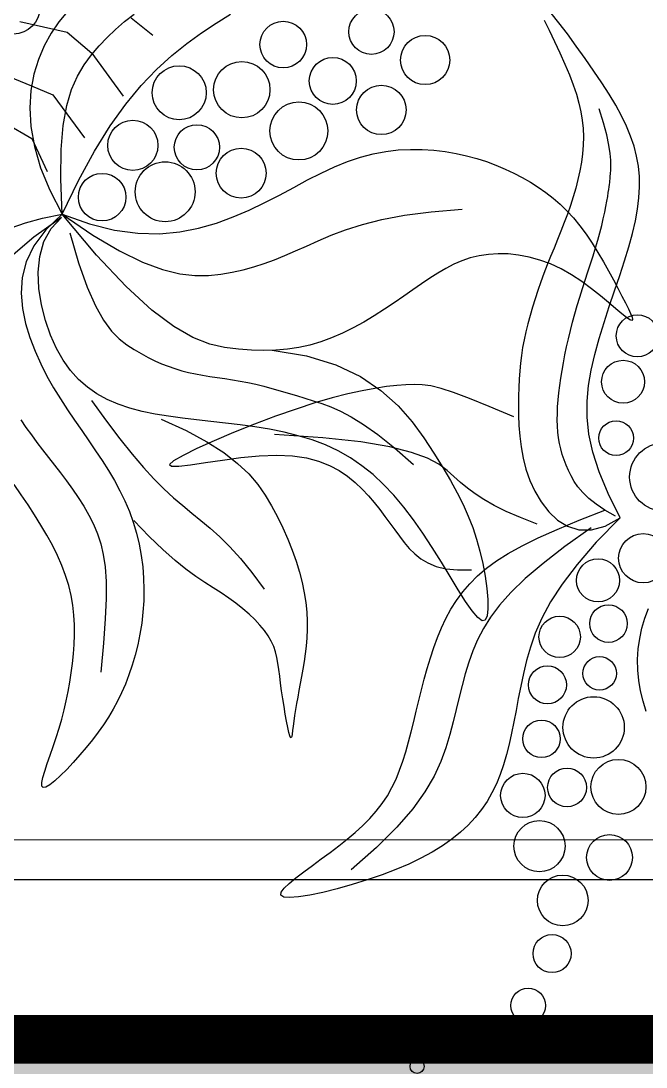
# Model space of a CAD drawing. Header units: millimetres. Extents: x -1030105 to 906887, y -616134 to 1220667.
# Drawn here: x -86251 to -85506, y 504372 to 505617 of the extents above; entities that cross this region are included whole.
import ezdxf
from ezdxf.enums import TextEntityAlignment as Align

# ---------------------------------------------------------------- set-up
doc = ezdxf.new("R2010")
doc.units = ezdxf.units.MM
doc.header["$MEASUREMENT"] = 0
for name, pattern in [('CENTER', [2, 1.25, -0.25, 0.25, -0.25]), ('DASH', [0.35, 0.25, -0.1]), ('DASHED', [0.75, 0.5, -0.25])]:
    doc.linetypes.add(name, pattern=pattern)
doc.layers.add('A-Furniture', color=143, linetype='Continuous')
doc.layers.add('A-Tree', color=98, linetype='Continuous')
doc.layers.add('A-Wall', color=6, linetype='Continuous', lineweight=9)
doc.styles.add('Arial_Bold', font='arialbd.ttf')

# ---------------------------------------------------------------- blocks, each defined once
blk = doc.blocks.new('FUR')
at = {"layer": 'A-Furniture', "color": 8, "linetype": 'DASH', "lineweight": 9, "ltscale": 1000, "const_width": 50}
blk.add_lwpolyline([(-33574.1, 38198), (0, 38211.9), (0, 0), (-7049.1, 0, -0.301139), (-23981.7, -18888.1), (-49064.4, -18888.1, -0.06125), (-52473.9, -15923.1), (-52473.9, -15923.1, -0.127608), (-56769, -7888.2), (-57047.1, -6235.4, -0.192422), (-53256, 9916.9), (-55726.5, 11649.1, -0.09221), (-52805.8, 17542.9, -0.095793), (-54512, 23938, -0.107717), (-53958, 28268.7, -0.228584), (-47025.8, 33492.2, 0.204549), (-42688.6, 36230.6, 0.131171), (-42047.5, 38025.4, -0.30354), (-39524.7, 41042.6, -0.327343)], format="xyb", close=True, dxfattribs=at)
at = {"layer": 'A-Furniture', "color": 8, "linetype": 'DASH', "ltscale": 50}
blk.add_open_spline([(-42688, -19137), (-41285.1, -16590.7), (-40890, -13356), (-44692.5, -11594.7), (-47704.7, -12434), (-50055.2, -13846.7), (-51582.6, -14985.6), (-52347.2, -15312), (-52578.2, -15392.8)], degree=3, knots=[0, 0, 0, 0, 6281.430987, 9216.361979, 12501.805308, 15762.232572, 17490.630724, 18208.392501, 18208.392501, 18208.392501, 18208.392501], dxfattribs=at)
blk = doc.blocks.new('CAY8')
at = {"color": 0, "linetype": 'ByBlock'}
for p, q in [((-29.8, 272.59), (-39.14, 271.99)), ((-19.18, 273.06), (-29.8, 272.59)), ((-7.78, 273.39), (-19.18, 273.06)), ((3.92, 273.56), (-7.78, 273.39)), ((15.4, 273.55), (3.92, 273.56)), ((26.27, 273.37), (15.4, 273.55)), ((36.49, 272.96), (26.27, 273.37)), ((46.11, 272.28), (36.49, 272.96)), ((55.17, 271.29), (46.11, 272.28)), ((63.73, 269.93), (55.17, 271.29)), ((71.84, 268.17), (63.73, 269.93)), ((-37.91, 264.7), (-29.38, 263.28)), ((-29.38, 263.28), (-20.12, 261.76)), ((79.53, 265.95), (71.84, 268.17)), ((86.88, 263.24), (79.53, 265.95)), ((93.91, 259.98), (86.88, 263.24)), ((-20.12, 261.76), (-10.62, 260.15)), ((-10.62, 260.15), (-1.4, 258.44)), ((-1.4, 258.44), (7.15, 256.63)), ((7.15, 256.63), (15, 254.69)), ((15, 254.69), (22.23, 252.59)), ((51.88, 257.04), (41.09, 260.35)), ((60.77, 253.86), (51.88, 257.04)), ((100.71, 256.14), (93.91, 259.98)), ((107.32, 251.7), (100.71, 256.14)), ((22.23, 252.59), (28.92, 250.3)), ((28.92, 250.3), (35.15, 247.77)), ((35.15, 247.77), (40.98, 244.98)), ((67.98, 250.85), (60.77, 253.86)), ((73.73, 248.04), (67.98, 250.85)), ((78.24, 245.45), (73.73, 248.04)), ((113.82, 246.6), (107.32, 251.7)), ((120.27, 240.83), (113.82, 246.6)), ((40.98, 244.98), (46.51, 241.89)), ((46.51, 241.89), (51.81, 238.46)), ((51.81, 238.46), (56.94, 234.68)), ((81.71, 243.13), (78.24, 245.45)), ((84.37, 241.09), (81.71, 243.13)), ((86.43, 239.38), (84.37, 241.09)), ((88.08, 237.99), (86.43, 239.38)), ((126.72, 234.35), (120.27, 240.83)), ((56.94, 234.68), (61.91, 230.57)), ((61.91, 230.57), (66.75, 226.15)), ((89.44, 236.86), (88.08, 237.99)), ((90.62, 235.88), (89.44, 236.86)), ((91.72, 234.96), (90.62, 235.88)), ((92.83, 233.99), (91.72, 234.96)), ((94.07, 232.88), (92.83, 233.99)), ((95.52, 231.52), (94.07, 232.88)), ((97.29, 229.83), (95.52, 231.52)), ((133.26, 227.12), (126.72, 234.35)), ((66.75, 226.15), (71.44, 221.46)), ((99.46, 227.72), (97.29, 229.83)), ((102, 225.2), (99.46, 227.72)), ((104.87, 222.28), (102, 225.2)), ((108.02, 219), (104.87, 222.28)), ((139.94, 219.11), (133.26, 227.12)), ((71.44, 221.46), (75.99, 216.52)), ((75.99, 216.52), (80.4, 211.38)), ((111.39, 215.37), (108.02, 219)), ((114.94, 211.43), (111.39, 215.37)), ((146.81, 210.33), (139.94, 219.11)), ((80.4, 211.38), (84.69, 206.05)), ((118.63, 207.19), (114.94, 211.43)), ((122.39, 202.69), (118.63, 207.19)), ((153.88, 200.93), (146.81, 210.33)), ((84.69, 206.05), (88.84, 200.58)), ((88.84, 200.58), (92.88, 194.99)), ((126.21, 197.94), (122.39, 202.69)), ((161.15, 191.1), (153.88, 200.93)), ((63.52, 188.52), (70.07, 190.93)), ((70.07, 190.93), (76.74, 193)), ((76.74, 193), (83.59, 194.73)), ((83.59, 194.73), (90.67, 196.09)), ((90.67, 196.09), (98, 197.07)), ((92.88, 194.99), (96.82, 189.31)), ((98, 197.07), (105.64, 197.67)), ((105.64, 197.67), (113.6, 197.88)), ((113.6, 197.88), (121.77, 197.76)), ((121.77, 197.76), (130.02, 197.35)), ((130.05, 192.99), (126.21, 197.94)), ((130.02, 197.35), (138.21, 196.74)), ((133.94, 187.88), (130.05, 192.99)), ((138.21, 196.74), (146.19, 195.97)), ((146.19, 195.97), (153.84, 195.12)), ((153.84, 195.12), (161.01, 194.24)), ((161.01, 194.24), (167.57, 193.4)), ((168.62, 181.03), (161.15, 191.1)), ((167.57, 193.4), (173.38, 192.65)), ((173.38, 192.65), (178.33, 191.95)), ((178.33, 191.95), (182.28, 191.28)), ((182.28, 191.28), (185.12, 190.6)), ((185.12, 190.6), (186.74, 189.87)), ((44.24, 179.38), (50.65, 182.73)), ((50.65, 182.73), (57.06, 185.78)), ((57.06, 185.78), (63.52, 188.52)), ((96.82, 189.31), (100.69, 183.56)), ((100.69, 183.56), (104.5, 177.77)), ((137.87, 182.66), (133.94, 187.88)), ((141.85, 177.36), (137.87, 182.66)), ((172.83, 184.14), (165.88, 182.3)), ((178.65, 185.69), (172.83, 184.14)), ((183.06, 187), (178.65, 185.69)), ((185.83, 188.11), (183.06, 187)), ((187.02, 189.05), (185.83, 188.11)), ((186.74, 189.87), (187.02, 189.05)), ((31.51, 171.69), (37.86, 175.71)), ((37.86, 175.71), (44.24, 179.38)), ((104.5, 177.77), (108.29, 171.96)), ((141.16, 174.62), (132.59, 171.19)), ((149.76, 177.59), (141.16, 174.62)), ((145.87, 172.04), (141.85, 177.36)), ((158.1, 180.13), (149.76, 177.59)), ((165.88, 182.3), (158.1, 180.13)), ((176.29, 170.92), (168.62, 181.03)), ((19, 162.58), (25.22, 167.33)), ((25.22, 167.33), (31.51, 171.69)), ((108.29, 171.96), (112.08, 166.15)), ((124.33, 167.26), (116.62, 162.79)), ((132.59, 171.19), (124.33, 167.26)), ((149.94, 166.74), (145.87, 172.04)), ((154.05, 161.5), (149.94, 166.74)), ((184.14, 160.95), (176.29, 170.92)), ((12.88, 157.45), (19, 162.58)), ((116.62, 162.79), (109.53, 157.85)), ((112.08, 166.15), (115.89, 160.38)), ((115.89, 160.38), (119.74, 154.67)), ((158.22, 156.36), (154.05, 161.5)), ((192.19, 151.32), (184.14, 160.95)), ((1, 145.92), (6.87, 151.9)), ((6.87, 151.9), (12.88, 157.45)), ((103.06, 152.49), (97.23, 146.79)), ((109.53, 157.85), (103.06, 152.49)), ((119.74, 154.67), (123.67, 149.03)), ((162.43, 151.33), (158.22, 156.36)), ((166.68, 146.42), (162.43, 151.33)), ((200.42, 142.22), (192.19, 151.32)), ((-4.73, 139.49), (1, 145.92)), ((97.23, 146.79), (92.05, 140.81)), ((123.67, 149.03), (127.65, 143.5)), ((127.65, 143.5), (131.69, 138.08)), ((170.94, 141.63), (166.68, 146.42)), ((-10.23, 132.6), (-4.73, 139.49)), ((92.05, 140.81), (87.54, 134.62)), ((131.69, 138.08), (135.78, 132.81)), ((175.21, 136.98), (170.94, 141.63)), ((179.48, 132.46), (175.21, 136.98)), ((208.9, 133.8), (200.42, 142.22)), ((-15.47, 125.23), (-10.23, 132.6)), ((32.39, 111.14), (44.24, 131.51)), ((83.7, 128.3), (80.55, 121.91)), ((87.54, 134.62), (83.7, 128.3)), ((135.78, 132.81), (139.91, 127.69)), ((139.91, 127.69), (144.07, 122.75)), ((183.73, 128.09), (179.48, 132.46)), ((187.96, 123.87), (183.73, 128.09)), ((217.93, 126.12), (208.9, 133.8)), ((-20.36, 117.37), (-15.47, 125.23)), ((80.55, 121.91), (78.08, 115.5)), ((144.07, 122.75), (148.25, 118.02)), ((192.16, 119.81), (187.96, 123.87)), ((196.32, 115.92), (192.16, 119.81)), ((227.9, 119.19), (217.93, 126.12)), ((239.18, 113.02), (227.9, 119.19)), ((-24.86, 109.02), (-20.36, 117.37)), ((23.05, 93.06), (32.39, 111.14)), ((78.08, 115.5), (76.23, 109.03)), ((148.25, 118.02), (152.45, 113.5)), ((152.45, 113.5), (156.67, 109.21)), ((200.45, 112.22), (196.32, 115.92)), ((204.54, 108.71), (200.45, 112.22)), ((252.13, 107.61), (239.18, 113.02)), ((-28.89, 100.15), (-24.86, 109.02)), ((76.23, 109.03), (74.9, 102.45)), ((156.67, 109.21), (160.95, 105.11)), ((160.95, 105.11), (165.33, 101.14)), ((208.6, 105.41), (204.54, 108.71)), ((212.62, 102.34), (208.6, 105.41)), ((267.13, 103), (252.13, 107.61)), ((-32.39, 90.76), (-28.89, 100.15)), ((74.01, 95.7), (73.47, 88.72)), ((74.9, 102.45), (74.01, 95.7)), ((165.33, 101.14), (169.88, 97.26)), ((169.88, 97.26), (174.65, 93.41)), ((216.61, 99.5), (212.62, 102.34)), ((220.56, 96.91), (216.61, 99.5)), ((224.48, 94.59), (220.56, 96.91)), ((284.56, 99.18), (267.13, 103)), ((304.78, 96.18), (284.56, 99.18)), ((303.5, 83.23), (304.78, 96.18)), ((304.78, 96.18), (309.8, 70.74)), ((-35.31, 80.83), (-32.39, 90.76)), ((15.85, 77.03), (23.05, 93.06)), ((73.47, 88.72), (73.19, 81.47)), ((174.65, 93.41), (179.68, 89.55)), ((179.68, 89.55), (185.03, 85.62)), ((228.39, 92.51), (224.48, 94.59)), ((232.31, 90.66), (228.39, 92.51)), ((236.27, 89.04), (232.31, 90.66)), ((240.29, 87.62), (236.27, 89.04)), ((244.4, 86.4), (240.29, 87.62)), ((293.47, 90.05), (285.92, 87.08)), ((288.61, 69.73), (293.47, 90.05)), ((301.86, 94.11), (293.47, 90.05)), ((-37.62, 70.35), (-35.31, 80.83)), ((73.19, 81.47), (73.09, 73.87)), ((185.03, 85.62), (190.75, 81.57)), ((190.75, 81.57), (196.88, 77.38)), ((248.62, 85.35), (244.4, 86.4)), ((252.97, 84.46), (248.62, 85.35)), ((257.49, 83.75), (252.97, 84.46)), ((262.27, 83.32), (257.49, 83.75)), ((267.4, 83.31), (262.27, 83.32)), ((272.99, 83.84), (267.4, 83.31)), ((279.13, 85.06), (272.99, 83.84)), ((285.92, 87.08), (279.13, 85.06)), ((299.89, 73.02), (303.5, 83.23)), ((-178.33, 58.92), (-177.61, 71.66)), ((10.44, 62.79), (15.85, 77.03)), ((73.09, 73.87), (73.07, 65.89)), ((195.87, 73.77), (178.66, 62.9)), ((196.88, 77.38), (203.44, 73.16)), ((203.44, 73.16), (210.4, 69.04)), ((294.37, 65.29), (299.89, 73.02)), ((298.38, 73.77), (298.74, 49.32)), ((378.05, 68.14), (373.66, 74.65)), ((-39.45, 59.38), (-37.62, 70.35)), ((73.07, 65.89), (73.06, 57.47)), ((210.4, 69.04), (217.78, 65.14)), ((217.78, 65.14), (225.58, 61.62)), ((284.74, 51.98), (288.61, 69.73)), ((287.3, 59.77), (294.37, 65.29)), ((309.8, 70.74), (315.22, 49.29)), ((383, 61.94), (378.05, 68.14)), ((-178.65, 45.63), (-178.33, 58.92)), ((-40.98, 47.95), (-39.45, 59.38)), ((6.47, 50.08), (10.44, 62.79)), ((73.06, 57.47), (72.99, 48.71)), ((178.66, 62.9), (165.09, 54.03)), ((225.58, 61.62), (233.78, 58.59)), ((233.78, 58.59), (242.38, 56.19)), ((242.38, 56.19), (251.39, 54.57)), ((270.1, 54.32), (279.08, 56.2)), ((279.08, 56.2), (287.3, 59.77)), ((388.45, 56.1), (383, 61.94)), ((394.34, 50.67), (388.45, 56.1)), ((-42.38, 36.11), (-40.98, 47.95)), ((3.59, 38.66), (6.47, 50.08)), ((72.99, 48.71), (72.79, 39.7)), ((165.09, 54.03), (154.62, 46.76)), ((251.39, 54.57), (260.74, 53.86)), ((260.74, 53.86), (270.1, 54.32)), ((281.8, 36.49), (284.74, 51.98)), ((298.74, 49.32), (299.82, 28.47)), ((315.22, 49.29), (320.99, 31.33)), ((400.64, 45.7), (394.34, 50.67)), ((-178.4, 31.74), (-178.65, 45.63)), ((72.79, 39.7), (72.4, 30.54)), ((146.68, 40.69), (140.72, 35.43)), ((154.62, 46.76), (146.68, 40.69)), ((272.75, 41.76), (261.45, 34.15)), ((407.29, 41.23), (400.64, 45.7)), ((414.25, 37.3), (407.29, 41.23)), ((-43.84, 23.9), (-42.38, 36.11)), ((1.43, 28.28), (3.59, 38.66)), ((140.72, 35.43), (136.18, 30.56)), ((261.45, 34.15), (251.45, 27.99)), ((279.74, 22.95), (281.8, 36.49)), ((421.49, 33.88), (414.25, 37.3)), ((429.01, 30.96), (421.49, 33.88)), ((-177.37, 17.18), (-178.4, 31.74)), ((-45.52, 11.39), (-43.84, 23.9)), ((-0.34, 18.67), (1.43, 28.28)), ((72.4, 30.54), (71.77, 21.33)), ((132.5, 25.69), (129.13, 20.42)), ((136.18, 30.56), (132.5, 25.69)), ((251.45, 27.99), (242.54, 23.09)), ((299.82, 28.47), (301.57, 10.79)), ((320.99, 31.33), (327.04, 16.35)), ((436.79, 28.49), (429.01, 30.96)), ((-175.33, 1.76), (-177.37, 17.18)), ((-2.04, 9.61), (-0.34, 18.67)), ((71.77, 21.33), (70.82, 12.16)), ((129.13, 20.42), (125.61, 14.4)), ((227.15, 16.27), (220.27, 13.96)), ((234.51, 19.25), (227.15, 16.27)), ((242.54, 23.09), (234.51, 19.25)), ((278.5, 11.07), (279.74, 22.95)), ((327.04, 16.35), (333.33, 3.85)), ((-218.94, 2.56), (-219.41, 11.78)), ((-218.54, 8.22), (-198.28, 14.18)), ((-47.6, -1.4), (-45.52, 11.39)), ((-3.8, 0.99), (-2.04, 9.61)), ((70.82, 12.16), (69.49, 3.15)), ((125.61, 14.4), (121.86, 7.48)), ((138.72, 6.42), (154.8, 8.28)), ((154.8, 8.28), (169.91, 8.68)), ((169.91, 8.68), (183.86, 8.26)), ((183.86, 8.26), (196.54, 7.58)), ((200.31, 8.92), (192.84, 6.38)), ((207.08, 10.55), (200.31, 8.92)), ((213.64, 12.12), (207.08, 10.55)), ((220.27, 13.96), (213.64, 12.12)), ((278.03, 0.54), (278.5, 11.07)), ((301.57, 10.79), (303.95, -4.16)), ((-218.05, -6.4), (-218.94, 2.56)), ((-171.98, -14.7), (-175.33, 1.76)), ((-5.7, -7.3), (-3.8, 0.99)), ((69.49, 3.15), (67.73, -5.61)), ((104.28, -4.35), (121.82, 2.43)), ((121.86, 7.48), (117.93, -0.44)), ((121.82, 2.43), (138.72, 6.42)), ((184.13, 1.95), (173.64, -5.36)), ((192.84, 6.38), (184.13, 1.95)), ((196.54, 7.58), (208.09, 6.7)), ((208.09, 6.7), (218.72, 5.56)), ((218.72, 5.56), (228.6, 4.13)), ((228.6, 4.13), (237.95, 2.34)), ((237.95, 2.34), (246.96, 0.16)), ((246.96, 0.16), (255.82, -2.47)), ((278.26, -8.96), (278.03, 0.54)), ((333.33, 3.85), (339.81, -6.68)), ((-216.72, -15.18), (-218.05, -6.4)), ((-50.26, -14.41), (-47.6, -1.4)), ((-7.81, -15.35), (-5.7, -7.3)), ((67.73, -5.61), (65.48, -14.05)), ((86.27, -14.58), (104.28, -4.35)), ((117.93, -0.44), (113.85, -9.46)), ((173.64, -5.36), (160.83, -16.53)), ((255.82, -2.47), (264.74, -5.61)), ((264.74, -5.61), (273.81, -9.25)), ((303.95, -4.16), (306.91, -16.82)), ((339.81, -6.68), (346.41, -15.75)), ((-214.9, -23.87), (-216.72, -15.18)), ((-167.07, -32.4), (-171.98, -14.7)), ((-53.69, -27.6), (-50.26, -14.41)), ((-10.23, -23.24), (-7.81, -15.35)), ((65.48, -14.05), (62.71, -22.2)), ((67.96, -28.92), (86.27, -14.58)), ((113.85, -9.46), (109.63, -19.68)), ((148.03, -18.67), (163.37, -14.07)), ((163.37, -14.07), (181.99, -9.34)), ((273.81, -9.25), (282.7, -13.26)), ((279.16, -17.73), (278.26, -8.96)), ((282.7, -13.26), (291.01, -17.45)), ((346.41, -15.75), (353.1, -23.87)), ((-13.03, -31.08), (-10.23, -23.24)), ((62.71, -22.2), (59.4, -30.13)), ((109.63, -19.68), (105.33, -31.2)), ((125.36, -27.52), (135.52, -23.14)), ((135.52, -23.14), (148.03, -18.67)), ((160.83, -16.53), (145.14, -32.56)), ((266.81, -27.66), (272.75, -19.06)), ((280.65, -26.03), (279.16, -17.73)), ((291.01, -17.45), (298.31, -21.62)), ((298.31, -21.62), (304.18, -25.59)), ((306.91, -16.82), (310.43, -27.63)), ((-250.07, -28.48), (-247.27, -38.42)), ((-237.25, -37.75), (-213.6, -31.58)), ((-212.57, -32.55), (-214.9, -23.87)), ((-213.6, -31.58), (-173.19, -30.53)), ((-58.2, -40.89), (-53.69, -27.6)), ((-16.29, -38.95), (-13.03, -31.08)), ((49.53, -48.02), (67.96, -28.92)), ((59.4, -30.13), (55.55, -37.89)), ((105.33, -31.2), (100.96, -44.12)), ((117.09, -31.8), (125.36, -27.52)), ((260.99, -34.39), (266.81, -27.66)), ((282.71, -33.95), (280.65, -26.03)), ((304.18, -25.59), (308.21, -29.17)), ((308.21, -29.17), (309.98, -32.18)), ((310.43, -27.63), (314.45, -37.03)), ((353.1, -23.87), (359.81, -31.45)), ((359.81, -31.45), (366.49, -38.65)), ((-264.54, -62.65), (-237.25, -37.75)), ((-247.27, -38.42), (-243.56, -48.27)), ((-209.59, -41.32), (-212.57, -32.55)), ((-160.31, -51.56), (-167.07, -32.4)), ((-20.09, -46.96), (-16.29, -38.95)), ((55.55, -37.89), (51.14, -45.55)), ((104.36, -40.17), (110.25, -36.02)), ((110.25, -36.02), (117.09, -31.8)), ((145.14, -32.56), (126.03, -54.41)), ((170.77, -39.02), (160.42, -42.06)), ((181.52, -36.69), (170.77, -39.02)), ((192.7, -35), (181.52, -36.69)), ((204.32, -33.92), (192.7, -35)), ((216.4, -33.39), (204.32, -33.92)), ((228.97, -33.35), (216.4, -33.39)), ((241.96, -33.75), (228.97, -33.35)), ((255, -34.42), (241.96, -33.75)), ((249.56, -43.21), (255.25, -39.49)), ((267.64, -35.19), (255, -34.42)), ((255.25, -39.49), (260.99, -34.39)), ((279.42, -35.89), (267.64, -35.19)), ((289.91, -36.33), (279.42, -35.89)), ((285.29, -41.54), (282.71, -33.95)), ((298.64, -36.35), (289.91, -36.33)), ((305.18, -35.78), (298.64, -36.35)), ((309.06, -34.42), (305.18, -35.78)), ((309.98, -32.18), (309.06, -34.42)), ((314.45, -37.03), (318.93, -45.47)), ((366.49, -38.65), (373.1, -45.53)), ((-205.51, -50.35), (-209.59, -41.32)), ((-64.12, -54.24), (-58.2, -40.89)), ((-24.62, -55.18), (-20.09, -46.96)), ((51.14, -45.55), (46.15, -53.18)), ((93.68, -48.38), (98.97, -44.29)), ((100.96, -44.12), (96.56, -58.55)), ((98.97, -44.29), (104.36, -40.17)), ((150.47, -45.84), (140.88, -50.43)), ((160.42, -42.06), (150.47, -45.84)), ((232.42, -48.4), (238.17, -47.42)), ((238.17, -47.42), (243.88, -45.77)), ((243.88, -45.77), (249.56, -43.21)), ((288.36, -48.84), (285.29, -41.54)), ((318.93, -45.47), (323.84, -53.33)), ((373.1, -45.53), (379.56, -52.14)), ((-243.56, -48.27), (-238.81, -57.98)), ((-199.75, -59.8), (-205.51, -50.35)), ((-151.43, -72.35), (-160.31, -51.56)), ((-71.77, -67.59), (-64.12, -54.24)), ((-30.39, -63.63), (-24.62, -55.18)), ((46.15, -53.18), (40.56, -60.83)), ((83.26, -56.53), (88.43, -52.46)), ((88.43, -52.46), (93.68, -48.38)), ((126.03, -54.41), (102.97, -83.09)), ((140.88, -50.43), (131.64, -55.84)), ((160.77, -55.59), (167.97, -53.57)), ((167.97, -53.57), (175.04, -52.14)), ((175.04, -52.14), (181.98, -51.13)), ((181.98, -51.13), (188.76, -50.44)), ((188.76, -50.44), (195.41, -50)), ((195.41, -50), (201.91, -49.74)), ((201.91, -49.74), (208.27, -49.58)), ((208.27, -49.58), (214.5, -49.44)), ((214.5, -49.44), (220.6, -49.25)), ((220.6, -49.25), (226.57, -48.94)), ((226.57, -48.94), (232.42, -48.4)), ((291.89, -55.91), (288.36, -48.84)), ((323.84, -53.33), (329.12, -60.79)), ((379.56, -52.14), (385.84, -58.56)), ((-238.81, -57.98), (-232.85, -67.5)), ((-191.76, -69.85), (-199.75, -59.8)), ((40.56, -60.83), (34.36, -68.57)), ((73.21, -64.68), (78.18, -60.6)), ((78.18, -60.6), (83.26, -56.53)), ((96.56, -58.55), (92.19, -74.42)), ((122.72, -61.99), (114.11, -68.78)), ((131.64, -55.84), (122.72, -61.99)), ((138.78, -67.06), (146.15, -62.15)), ((146.15, -62.15), (153.49, -58.39)), ((153.49, -58.39), (160.77, -55.59)), ((295.82, -62.78), (291.89, -55.91)), ((300.13, -69.52), (295.82, -62.78)), ((329.12, -60.79), (334.74, -67.97)), ((385.84, -58.56), (391.88, -64.83)), ((-232.85, -67.5), (-225.55, -76.75)), ((-180.97, -80.69), (-191.76, -69.85)), ((-81.47, -80.86), (-71.77, -67.59)), ((-38.03, -72.32), (-30.39, -63.63)), ((34.36, -68.57), (27.37, -76.41)), ((63.69, -72.93), (68.37, -68.79)), ((68.37, -68.79), (73.21, -64.68)), ((114.11, -68.78), (105.77, -76.1)), ((131.42, -73.3), (138.78, -67.06)), ((304.78, -76.15), (300.13, -69.52)), ((334.74, -67.97), (340.62, -74.99)), ((391.88, -64.83), (397.62, -71.03)), ((397.62, -71.03), (403.02, -77.22)), ((-225.55, -76.75), (-216.77, -85.57)), ((-219.43, -83.31), (-204.38, -73.89)), ((-204.38, -73.89), (-163.97, -72.84)), ((-140.15, -94.99), (-151.43, -72.35)), ((-48.17, -81.26), (-38.03, -72.32)), ((27.37, -76.41), (18.72, -84.22)), ((54.88, -81.33), (59.19, -77.1)), ((59.19, -77.1), (63.69, -72.93)), ((92.19, -74.42), (87.99, -91.07)), ((105.77, -76.1), (97.69, -83.85)), ((124.1, -81.07), (131.42, -73.3)), ((309.73, -82.73), (304.78, -76.15)), ((340.62, -74.99), (346.73, -81.96)), ((403.02, -77.22), (408.02, -83.45)), ((-246.03, -100.5), (-219.43, -83.31)), ((-216.77, -85.57), (-206.4, -93.79)), ((-166.83, -92.49), (-180.97, -80.69)), ((-93.57, -94.01), (-81.47, -80.86)), ((-61.44, -90.46), (-48.17, -81.26)), ((18.72, -84.22), (7.36, -91.8)), ((46.71, -89.79), (50.73, -85.57)), ((50.73, -85.57), (54.88, -81.33)), ((97.69, -83.85), (89.82, -91.92)), ((116.85, -90.56), (124.1, -81.07)), ((314.91, -89.25), (309.73, -82.73)), ((346.73, -81.96), (353.02, -89.03)), ((408.02, -83.45), (412.61, -89.77)), ((-206.4, -93.79), (-194.3, -101.23)), ((-148.76, -105.42), (-166.83, -92.49)), ((-126.22, -119.67), (-140.15, -94.99)), ((-108.37, -106.96), (-93.57, -94.01)), ((-78.45, -99.92), (-61.44, -90.46)), ((7.36, -91.8), (-7.73, -98.96)), ((38.89, -98.09), (42.77, -93.98)), ((42.77, -93.98), (46.71, -89.79)), ((89.82, -91.92), (82.16, -100.2)), ((87.99, -91.07), (84.14, -107.68)), ((109.72, -101.77), (116.85, -90.56)), ((320.27, -95.71), (314.91, -89.25)), ((353.02, -89.03), (359.43, -96.3)), ((412.61, -89.77), (416.75, -96.22)), ((-194.3, -101.23), (-180.35, -107.72)), ((-99.84, -109.65), (-78.45, -99.92)), ((-7.73, -98.96), (-27.6, -105.52)), ((31.12, -105.95), (35.01, -102.09)), ((35.01, -102.09), (38.89, -98.09)), ((82.16, -100.2), (74.67, -108.58)), ((102.85, -114.03), (109.72, -101.77)), ((325.74, -102.1), (320.27, -95.71)), ((331.26, -108.41), (325.74, -102.1)), ((359.43, -96.3), (365.91, -103.9)), ((416.75, -96.22), (420.44, -102.83)), ((420.44, -102.83), (423.65, -109.64)), ((-207.41, -115.66), (-186.46, -105.83)), ((-186.46, -105.83), (-159.25, -110.58)), ((-180.35, -107.72), (-164.44, -113.07)), ((-126.22, -119.67), (-148.76, -105.42)), ((-126.22, -119.67), (-108.37, -106.96)), ((-126.22, -119.67), (-99.84, -109.65)), ((-27.6, -105.52), (-53.28, -111.28)), ((23.1, -113.16), (27.16, -109.65)), ((27.16, -109.65), (31.12, -105.95)), ((74.67, -108.58), (67.33, -116.97)), ((84.14, -107.68), (80.81, -123.44)), ((336.77, -114.64), (331.26, -108.41)), ((365.91, -103.9), (372.41, -112.01)), ((423.65, -109.64), (426.37, -116.69)), ((-164.44, -113.07), (-146.44, -117.11)), ((-146.44, -117.11), (-126.22, -119.67)), ((-85.8, -116.06), (-126.22, -119.67)), ((-53.28, -111.28), (-85.8, -116.06)), ((14.55, -119.64), (18.91, -116.48)), ((18.91, -116.48), (23.1, -113.16)), ((67.33, -116.97), (60.1, -125.26)), ((92.41, -122.42), (105.04, -118.49)), ((96.41, -126.47), (102.85, -114.03)), ((105.04, -118.49), (116.44, -116.17)), ((116.44, -116.17), (126.9, -115.15)), ((126.9, -115.15), (136.73, -115.13)), ((136.73, -115.13), (146.22, -115.79)), ((146.22, -115.79), (155.59, -116.87)), ((155.59, -116.87), (164.85, -118.31)), ((164.85, -118.31), (173.94, -120.08)), ((342.2, -120.79), (336.77, -114.64)), ((372.41, -112.01), (378.8, -121.08)), ((426.37, -116.69), (428.58, -124.01)), ((-132.32, -133.85), (-126.22, -119.67)), ((-126.22, -119.67), (-123.57, -136.79)), ((-124.5, -121.56), (-124.05, -147.43)), ((-122.14, -132.91), (-124.5, -121.56)), ((-111.34, -123.13), (-88.74, -130.72)), ((0.2, -128.33), (5.23, -125.55)), ((5.23, -125.55), (10, -122.66)), ((10, -122.66), (14.55, -119.64)), ((60.1, -125.26), (52.93, -133.34)), ((80.81, -123.44), (78.19, -137.52)), ((78.27, -128.28), (92.41, -122.42)), ((90.55, -138.24), (96.41, -126.47)), ((173.94, -120.08), (182.79, -122.16)), ((182.79, -122.16), (191.34, -124.52)), ((191.34, -124.52), (199.52, -127.15)), ((347.49, -126.84), (342.2, -120.79)), ((352.59, -132.8), (347.49, -126.84)), ((378.8, -121.08), (384.94, -131.61)), ((428.58, -124.01), (430.25, -131.64)), ((-136.82, -146.42), (-132.32, -133.85)), ((-117.03, -143.08), (-122.14, -132.91)), ((-88.74, -130.72), (-70, -135.82)), ((-16.82, -136.18), (-10.75, -133.66)), ((-10.75, -133.66), (-5.11, -131.03)), ((-5.11, -131.03), (0.2, -128.33)), ((52.93, -133.34), (45.78, -141.13)), ((62.31, -136.37), (78.27, -128.28)), ((199.52, -127.15), (207.28, -130.03)), ((207.28, -130.03), (214.56, -133.13)), ((214.56, -133.13), (221.3, -136.42)), ((357.46, -138.71), (352.59, -132.8)), ((384.94, -131.61), (390.71, -144.11)), ((430.25, -131.64), (431.38, -139.62)), ((-123.57, -136.79), (-118.77, -151.05)), ((-70, -135.82), (-54.64, -138.78)), ((-54.64, -138.78), (-42.14, -139.95)), ((-42.14, -139.95), (-32.01, -139.67)), ((-32.01, -139.67), (-23.73, -138.3)), ((-23.73, -138.3), (-16.82, -136.18)), ((45.78, -141.13), (38.6, -148.52)), ((44.24, -147), (62.31, -136.37)), ((78.19, -137.52), (76.44, -149.11)), ((85.45, -148.49), (90.55, -138.24)), ((221.3, -136.42), (227.54, -139.9)), ((227.54, -139.9), (233.33, -143.52)), ((362.04, -144.62), (357.46, -138.71)), ((431.38, -139.62), (431.95, -147.97)), ((-139.84, -157.59), (-136.82, -146.42)), ((-124.05, -147.43), (-122.05, -168.01)), ((-109.65, -152.07), (-117.03, -143.08)), ((38.6, -148.52), (31.35, -155.4)), ((76.44, -149.11), (75.74, -157.38)), ((81.26, -156.36), (85.45, -148.49)), ((233.33, -143.52), (238.71, -147.27)), ((238.71, -147.27), (243.75, -151.11)), ((366.31, -150.58), (362.04, -144.62)), ((370.24, -156.64), (366.31, -150.58)), ((390.71, -144.11), (395.96, -159.09)), ((431.95, -147.97), (431.98, -156.71)), ((-118.77, -151.05), (-112.15, -162.75)), ((-100.48, -159.89), (-109.65, -152.07)), ((31.35, -155.4), (23.99, -161.69)), ((75.74, -157.38), (76.27, -161.52)), ((78.15, -160.99), (81.26, -156.36)), ((153.6, -159.47), (165.51, -157.95)), ((165.51, -157.95), (179.13, -156.96)), ((179.13, -156.96), (194.8, -156.6)), ((243.75, -151.11), (248.49, -155.04)), ((248.49, -155.04), (252.98, -159.01)), ((373.77, -162.85), (370.24, -156.64)), ((431.98, -156.71), (431.45, -165.86)), ((-112.15, -162.75), (-104.03, -172.19)), ((-90.03, -166.55), (-100.48, -159.89)), ((-78.79, -172.04), (-90.03, -166.55)), ((23.99, -161.69), (16.48, -167.27)), ((76.27, -161.52), (78.15, -160.99)), ((116.09, -168.55), (124.64, -166.06)), ((124.64, -166.06), (133.51, -163.64)), ((133.51, -163.64), (143.05, -161.4)), ((143.05, -161.4), (153.6, -159.47)), ((252.98, -159.01), (257.27, -163.01)), ((257.27, -163.01), (261.4, -167)), ((376.88, -169.26), (373.77, -162.85)), ((395.96, -159.09), (400.56, -177.05)), ((431.45, -165.86), (430.37, -175.42)), ((-104.03, -172.19), (-94.76, -179.68)), ((-67.23, -176.37), (-78.79, -172.04)), ((8.76, -172.07), (0.78, -176.02)), ((16.48, -167.27), (8.76, -172.07)), ((88.98, -175.46), (98.57, -173.33)), ((98.57, -173.33), (107.51, -171.01)), ((107.51, -171.01), (116.09, -168.55)), ((220.77, -174.23), (215.42, -174.68)), ((225.77, -174.21), (220.77, -174.23)), ((230.39, -174.63), (225.77, -174.21)), ((261.4, -167), (265.38, -170.97)), ((265.38, -170.97), (269.23, -174.87)), ((379.53, -175.93), (376.88, -169.26)), ((-94.76, -179.68), (-84.67, -185.51)), ((-55.87, -179.55), (-67.23, -176.37)), ((-45.08, -181.58), (-55.87, -179.55)), ((-34.91, -182.5), (-45.08, -181.58)), ((-25.3, -182.37), (-34.91, -182.5)), ((-16.19, -181.21), (-25.3, -182.37)), ((-7.51, -179.08), (-16.19, -181.21)), ((0.78, -176.02), (-7.51, -179.08)), ((2.6, -182.21), (21.79, -181.99)), ((21.79, -181.99), (38.7, -181.36)), ((38.7, -181.36), (53.6, -180.36)), ((53.6, -180.36), (66.76, -179.01)), ((66.76, -179.01), (78.47, -177.37)), ((78.47, -177.37), (88.98, -175.46)), ((185, -182.41), (178.52, -184.88)), ((191.42, -180.21), (185, -182.41)), ((197.71, -178.32), (191.42, -180.21)), ((203.84, -176.74), (197.71, -178.32)), ((209.76, -175.52), (203.84, -176.74)), ((215.42, -174.68), (209.76, -175.52)), ((234.72, -175.46), (230.39, -174.63)), ((238.86, -176.67), (234.72, -175.46)), ((242.92, -178.21), (238.86, -176.67)), ((247, -180.06), (242.92, -178.21)), ((251.22, -182.16), (247, -180.06)), ((255.67, -184.5), (251.22, -182.16)), ((269.23, -174.87), (272.95, -178.68)), ((272.95, -178.68), (276.54, -182.36)), ((276.54, -182.36), (280.02, -185.89)), ((381.69, -182.87), (379.53, -175.93)), ((400.56, -177.05), (404.39, -198.5)), ((430.37, -175.42), (428.75, -185.44)), ((-84.67, -185.51), (-74.08, -189.99)), ((-74.08, -189.99), (-63.34, -193.42)), ((171.94, -187.6), (164.98, -190.49)), ((178.52, -184.88), (171.94, -187.6)), ((260.47, -187.02), (255.67, -184.5)), ((265.67, -189.67), (260.47, -187.02)), ((271.11, -192.38), (265.67, -189.67)), ((280.02, -185.89), (283.38, -189.23)), ((283.38, -189.23), (286.63, -192.35)), ((383.41, -190.1), (381.69, -182.87)), ((384.74, -197.57), (383.41, -190.1)), ((428.75, -185.44), (426.57, -195.91)), ((-63.34, -193.42), (-52.72, -196.06)), ((-52.72, -196.06), (-42.26, -198.04)), ((-42.26, -198.04), (-31.98, -199.47)), ((148.52, -196.55), (138.31, -199.58)), ((157.29, -193.5), (148.52, -196.55)), ((164.98, -190.49), (157.29, -193.5)), ((276.58, -195.04), (271.11, -192.38)), ((281.89, -197.55), (276.58, -195.04)), ((286.83, -199.81), (281.89, -197.55)), ((286.63, -192.35), (289.76, -195.22)), ((289.76, -195.22), (292.66, -197.79)), ((292.66, -197.79), (295.17, -200)), ((385.74, -205.27), (384.74, -197.57)), ((426.57, -195.91), (423.84, -206.87)), ((-31.98, -199.47), (-21.86, -200.42)), ((-21.86, -200.42), (-11.91, -201)), ((-11.91, -201), (-2.11, -201.3)), ((-2.11, -201.3), (7.53, -201.41)), ((7.53, -201.41), (17.01, -201.42)), ((17.01, -201.42), (26.35, -201.43)), ((26.35, -201.43), (35.54, -201.5)), ((35.54, -201.5), (44.59, -201.7)), ((44.59, -201.7), (53.52, -202.09)), ((53.52, -202.09), (62.32, -202.72)), ((62.32, -202.72), (70.99, -203.67)), ((70.99, -203.67), (79.56, -205)), ((79.56, -205), (88.02, -206.76)), ((112.15, -205.28), (95.5, -207.82)), ((126.3, -202.51), (112.15, -205.28)), ((138.31, -199.58), (126.3, -202.51)), ((291.18, -201.72), (286.83, -199.81)), ((294.74, -203.18), (291.18, -201.72)), ((297.31, -204.09), (294.74, -203.18)), ((295.17, -200), (297.18, -201.82)), ((297.18, -201.82), (298.53, -203.19)), ((298.73, -204.37), (297.31, -204.09)), ((298.53, -203.19), (299.1, -204.06)), ((299.1, -204.06), (298.73, -204.37)), ((386.46, -213.17), (385.74, -205.27)), ((404.39, -198.5), (407.29, -223.95)), ((88.02, -206.76), (96.38, -209)), ((96.38, -209), (104.61, -211.72)), ((104.61, -211.72), (112.68, -214.9)), ((386.96, -221.24), (386.46, -213.17)), ((423.84, -206.87), (420.59, -218.26)), ((112.68, -214.9), (120.59, -218.49)), ((120.59, -218.49), (128.29, -222.49)), ((387.3, -229.47), (386.96, -221.24)), ((420.59, -218.26), (416.93, -229.74)), ((128.29, -222.49), (135.77, -226.86)), ((135.77, -226.86), (143, -231.59)), ((387.54, -237.82), (387.3, -229.47)), ((416.93, -229.74), (413.03, -240.91)), ((-16.25, -234.71), (-9.19, -234.78)), ((-9.19, -234.78), (-2.14, -234.7)), ((-2.14, -234.7), (4.93, -234.49)), ((4.93, -234.49), (12.07, -234.19)), ((12.07, -234.19), (19.28, -233.83)), ((19.28, -233.83), (26.62, -233.43)), ((26.62, -233.43), (34.1, -233.05)), ((34.1, -233.05), (41.7, -232.73)), ((41.7, -232.73), (49.38, -232.56)), ((49.38, -232.56), (57.12, -232.6)), ((57.12, -232.6), (64.89, -232.93)), ((64.89, -232.93), (72.65, -233.62)), ((72.65, -233.62), (80.37, -234.74)), ((80.37, -234.74), (88.02, -236.37)), ((88.02, -236.37), (95.64, -238.6)), ((143, -231.59), (149.95, -236.63)), ((149.95, -236.63), (156.61, -241.98)), ((387.73, -246.21), (387.54, -237.82)), ((95.64, -238.6), (103.5, -241.7)), ((103.5, -241.7), (111.97, -245.94)), ((111.97, -245.94), (121.39, -251.61)), ((156.61, -241.98), (162.95, -247.58)), ((413.03, -240.91), (409.03, -251.36)), ((121.39, -251.61), (132.11, -258.99)), ((162.95, -247.58), (168.97, -253.39)), ((168.97, -253.39), (174.65, -259.38)), ((387.95, -254.35), (387.73, -246.21)), ((409.03, -251.36), (405.07, -260.68)), ((132.11, -258.99), (144.48, -268.37)), ((174.65, -259.38), (179.97, -265.49)), ((388.31, -261.87), (387.95, -254.35)), ((405.07, -260.68), (401.32, -268.47)), ((30.72, -266.91), (21.4, -266.87)), ((39.97, -267.05), (30.72, -266.91)), ((49.12, -267.33), (39.97, -267.05)), ((58.15, -267.8), (49.12, -267.33)), ((67.01, -268.49), (58.15, -267.8)), ((75.67, -269.45), (67.01, -268.49)), ((84.12, -270.7), (75.67, -269.45)), ((144.48, -268.37), (158.85, -280.03)), ((179.97, -265.49), (184.94, -271.67)), ((388.87, -268.43), (388.31, -261.87)), ((389.74, -273.66), (388.87, -268.43)), ((401.32, -268.47), (397.91, -274.32)), ((92.3, -272.3), (84.12, -270.7)), ((100.2, -274.27), (92.3, -272.3)), ((107.78, -276.65), (100.2, -274.27)), ((115.01, -279.47), (107.78, -276.65)), ((184.94, -271.67), (189.53, -277.9)), ((390.99, -277.21), (389.74, -273.66)), ((392.72, -278.72), (390.99, -277.21)), ((397.91, -274.32), (395.01, -277.83)), ((121.92, -282.7), (115.01, -279.47)), ((128.53, -286.28), (121.92, -282.7)), ((158.85, -280.03), (175.58, -294.26)), ((189.53, -277.9), (193.73, -284.12)), ((193.73, -284.12), (197.54, -290.31)), ((395.01, -277.83), (392.72, -278.72)), ((134.87, -290.19), (128.53, -286.28)), ((140.96, -294.37), (134.87, -290.19)), ((197.54, -290.31), (200.99, -296.48)), ((146.82, -298.78), (140.96, -294.37)), ((152.48, -303.39), (146.82, -298.78)), ((200.99, -296.48), (204.11, -302.7)), ((157.96, -308.13), (152.48, -303.39)), ((163.29, -312.98), (157.96, -308.13)), ((204.11, -302.7), (206.95, -309)), ((206.95, -309), (209.53, -315.42)), ((168.48, -317.94), (163.29, -312.98)), ((209.53, -315.42), (211.9, -322.01)), ((173.53, -323.01), (168.48, -317.94)), ((178.45, -328.2), (173.53, -323.01)), ((211.9, -322.01), (214.1, -328.81)), ((183.24, -333.52), (178.45, -328.2)), ((214.1, -328.81), (216.16, -335.87)), ((187.92, -338.97), (183.24, -333.52)), ((192.48, -344.55), (187.92, -338.97)), ((216.16, -335.87), (218.1, -343.18)), ((196.94, -350.28), (192.48, -344.55)), ((218.1, -343.18), (219.86, -350.52)), ((201.28, -356.12), (196.94, -350.28)), ((205.45, -361.85), (201.28, -356.12)), ((219.86, -350.52), (221.38, -357.62)), ((209.36, -367.24), (205.45, -361.85)), ((221.38, -357.62), (222.56, -364.22)), ((222.56, -364.22), (223.35, -370.04)), ((212.95, -372.02), (209.36, -367.24)), ((216.14, -375.96), (212.95, -372.02)), ((223.35, -370.04), (223.67, -374.82)), ((218.86, -378.79), (216.14, -375.96)), ((221.02, -380.28), (218.86, -378.79)), ((222.56, -380.16), (221.02, -380.28)), ((223.43, -378.28), (222.56, -380.16)), ((223.67, -374.82), (223.43, -378.28))]:
    blk.add_line(p, q, dxfattribs=at)
for centre, radius in [((199.07, 185.82), 16.01), ((-64.67, 173.13), 18.67), ((-105.58, 151.95), 17.15), ((221.49, 157.01), 16.32), ((298.38, 141), 25.83), ((-52.61, 124.22), 18.74), ((253.53, 128.2), 13.2), ((-91.71, 106.57), 17.83), ((340.02, 92.98), 18.67), ((-135.85, 91.45), 17.65), ((-75.31, 63.72), 22.01), ((334.23, 55.29), 16.32), ((-125.76, 46.07), 21.4), ((365.68, 43.07), 14.26), ((-150.98, 5.74), 20.52), ((-74.05, 9.52), 18.95), ((392.82, 15.95), 12.72), ((352.76, 6.91), 15.71), ((-109.36, -6.87), 17.14), ((423.83, -11.16), 23.28), ((377.31, -21.5), 14.44), ((471.64, -21.5), 20.86), ((-95.49, -45.94), 22.72), ((-138.37, -45.94), 19.07), ((408.32, -48.61), 14.2), ((449.67, -53.78), 14.72), ((-276.1, -60.56), 20.25), ((511.7, -57.65), 17.38), ((-119.45, -87.53), 18.05), ((435.46, -84.77), 16.84), ((474.23, -96.39), 19.41), ((518.16, -105.43), 19.2), ((546.59, -135.13), 14.44), ((568.56, -172.58), 13.17), ((572.43, -200.99), 9.13), ((568.56, -224.24), 6.46), ((564.68, -244.9), 5.17), ((558.22, -268.14), 5.32)]:
    blk.add_circle(centre, radius, dxfattribs=at)
blk = doc.blocks.new('CÂY')
at = {"layer": 'A-Tree', "color": 8, "ltscale": 10, "xscale": 1.569782766103744, "yscale": 1.569782766103744, "zscale": 1.569782766103744, "rotation": 304.8525753771948}
blk.add_blockref('CAY8', (3258.8, -3779.4), dxfattribs=at)
blk = doc.blocks.new('BỐ TRÍ LAY OUT')
at = {"layer": 'A-Furniture', "color": 3}
for name, p in [('CÂY', (4286.8, 4469.3)), ('FUR', (48783.7, 18654.7))]:
    blk.add_blockref(name, p, dxfattribs=at)
blk = doc.blocks.new('*U1486')
at = {"color": 8, "linetype": 'CENTER', "ltscale": 500}
blk.add_line((-6392.643, 7811.8176), (-6055.4829, 7811.8176), dxfattribs=at)
at = {"style": 'Arial_Bold'}
blk.add_attdef('TRUC', text='', height=2.5, dxfattribs=at).set_placement((-6401.9478, 7811.8176), align=Align.MIDDLE_CENTER)
blk = doc.blocks.new('TRỤC')
at = {"color": 0, "xscale": 199.9999999999901, "yscale": 199.9999999999901, "zscale": 199.9999999999901}
blk.add_blockref('*U1486', (1270336.3, -1562363.5), dxfattribs=at)
blk = doc.blocks.new('TƯỜNG KIẾN TRÚC')
at = {"color": 0}
blk.add_lwpolyline([(-13294, -50511.8, -0.139714), (-24013.9, -56850), (-48987.6, -56850, -0.061383), (-52398.1, -53852.1), (-52584.9, -54018.3, 0.062414), (-49064.4, -57100), (-23981.7, -57100, 0.301139), (-7049.1, -38211.9), (-6893.2, -38213.8), (-6893.2, -37813.8), (-7246.3, -37813.8, -0.156409), (-13157, -50366.1)], format="xyb", close=True, dxfattribs=at)
blk = doc.blocks.new('KIẾN TRÚC')
h = blk.add_hatch(color=9)
h.dxf.hatch_style = 1
edge = h.paths.add_edge_path(flags=16)
edge.add_line((62282, 27412), (55232.8, 27412))
edge.add_arc((32545.5, 30716.7), 22926.7, 284.53695, 351.71258, ccw=False)
edge.add_line((38300.2, 8523.9), (13217.5, 8523.9))
edge.add_arc((23753.1, 24110.8), 18813.6, 227.76772, 235.9443, ccw=False)
edge.add_arc((7788.8, 12733.4), 4187, 236.059, 322.4361, ccw=False)
edge.add_arc((13873.6, 18503.3), 12505.3, 190.83274, 227.66057, ccw=False)
edge.add_arc((25477.5, 20792.2), 24332.7, 180.68322, 190.99113, ccw=False)
edge.add_arc((3282.9, 20557.2), 2137.1, 101.0808, 181.4794, ccw=False)
edge.add_line((2872.2, 22654.5), (4986.1, 23013.1))
edge.add_arc((28039.7, 24288.4), 23088.9, 153.20143, 183.1663, ccw=False)
edge.add_arc((10232.3, 40544.6), 6483.1, 182.84011, 244.39627, ccw=False)
edge.add_arc((-6425, 39970.9), 10185.3, 1.42081, 26.70696)
edge.add_arc((10590.6, 49414.3), 9292.7, 144.71332, 211.57549, ccw=False)
edge.add_arc((-12326.2, 64090.2), 17935.6, 328.73754, 356.18995)
edge.add_arc((16735.3, 62308.6), 11181, 84.12439, 176.97619, ccw=False)
edge.add_arc((20709, 99752.5), 26473.2, 263.86537, 288.48696)
edge.add_arc((35667.4, 54479.7), 21207.1, 73.35107, 108.03024, ccw=False)
edge.add_arc((44765.5, 84516.2), 10177.4, 252.72587, 285.71301)
edge.add_arc((49659, 68416), 6655.6, 49.49954, 108.73112, ccw=False)
edge.add_arc((48035, 66009.8), 9545.5, -2.32883, 51.46764, ccw=False)
edge.add_line((57572.7, 65622), (49483.5, 65623.9))
edge.add_line((49483.5, 65623.9), (62282, 65623.9))
edge.add_line((62282, 65623.9), (62282, 27412))
h.paths.add_polyline_path([(0, 77895.5), (64428.5, 77895.5), (64428.5, -0.6), (-1.8, 0.6)])
at = {"color": 3}
blk.add_blockref('TRỤC', (5188.8, 8718.3), dxfattribs=at)
at = {"layer": 'A-Wall'}
blk.add_blockref('TƯỜNG KIẾN TRÚC', (62285.8, 65615.6), dxfattribs=at)

msp = doc.modelspace()

# ---------------------------------------------------------------- linework, layer by layer
at = {"color": 1, "linetype": 'DASHED', "ltscale": 1000, "const_width": 50}
msp.add_lwpolyline([(-95670.364, 506057.713, -0.19761791), (-98776.491, 504407.853, -0.19338508), (-101327.467, 505136.268, -0.16208929), (-105187.325, 512029.486, -0.0450071), (-105631.937, 516378.538, -0.3659413), (-103906.296, 518530.956), (-101743.903, 518897.849, -0.13573939), (-99338.882, 530570.34, -0.27501789), (-103021.373, 536099.914, 0.1107815), (-104104.837, 540424.903, -0.30031009), (-103773.282, 550658.847, 0.12035997), (-101208.65, 558774.911, -0.42886811), (-88898.579, 569307.403, 0.10784716), (-77675.159, 570521.933, -0.15248199), (-65035.161, 570674.305, 0.14493581), (-59256.799, 570595.58, -0.2643588), (-52796.995, 569353.41, -0.2237263), (-49205.795, 561498.47), (-44496.55, 561500.412), (-44496.55, 523288.529), (-51545.676, 523288.529, -0.30113937), (-68478.283, 504400.412), (-93560.982, 504400.412, -0.03627546), (-95670.364, 506057.713)], format="xyb", dxfattribs=at)
msp.add_lwpolyline([(-78070.666, 561486.566), (-44496.55, 561500.412), (-44496.55, 523288.529), (-51545.676, 523288.529, -0.30113937), (-68478.283, 504400.412), (-93560.982, 504400.412, -0.06124952), (-96970.494, 507365.397), (-95985.651, 508253.635, -0.17890946), (-99393.282, 517053.103), (-101543.616, 517053.103, -0.19242185), (-97752.581, 533205.454), (-100223.075, 534937.652, -0.09220963), (-97302.392, 540831.467, -0.09579334), (-99008.59, 547226.545, -0.10771694), (-98454.523, 551557.212, -0.22858398), (-91522.399, 556780.696, 0.20454906), (-87185.16, 559519.141, 0.13117088), (-86544.06, 561313.973, -0.30353982), (-84021.212, 564331.088, -0.32734256)], format="xyb", close=True, dxfattribs=at)

# ---------------------------------------------------------------- block references
at = {"color": 3}
for name, p in [('KIẾN TRÚC', (-106778.5, 495876.5)), ('BỐ TRÍ LAY OUT', (-93480.293, 504642.113))]:
    msp.add_blockref(name, p, dxfattribs=at)

doc.saveas('drawing.dxf')
